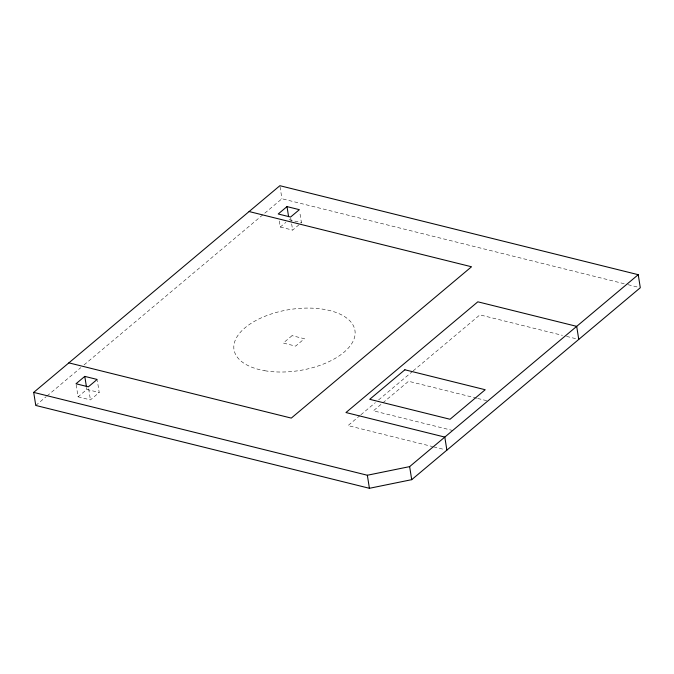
<?xml version="1.0" encoding="UTF-8"?>
<svg xmlns="http://www.w3.org/2000/svg" width="674" height="674" viewBox="0 0 674 674"><rect width="100%" height="100%" fill="white"/><g stroke="black" fill="none" stroke-linecap="round" stroke-linejoin="round"><path stroke-width="0.51" stroke-dasharray="3.37 2.53" d="M35.764 405.445L46.228 396.666M47.028 395.992L80.821 367.625M84.039 364.92L281.943 198.754L627.031 284.445M76.154 384.77L78.066 396.817L86.853 389.437L99.213 392.504L97.309 380.456M279.322 221.013L280.283 227.037L285.877 222.344M78.066 396.817L90.426 399.893L99.213 392.504M280.283 227.037L292.634 230.104L301.43 222.723L299.677 211.678M360.084 415.47L348.02 425.597L432.607 446.601M360.885 414.788L375.359 402.639M378.577 399.935L412.353 371.585M413.154 370.902L479.896 314.868L562.453 335.366M628.05 284.698L638.261 287.234M289.07 219.657L301.43 222.723M566.531 336.377L576.717 338.912M476.67 398.191L408.554 381.273L373.388 410.803L452.692 430.492M477.689 398.444L487.858 400.971M433.626 446.854L444.84 449.634M290.73 218.056L292.634 230.104M280.03 186.706L281.943 198.754M88.673 388.847L90.426 399.893M86.542 387.432L86.853 389.437M292.053 335.669L283.257 343.049L295.616 346.116L304.412 338.736L292.053 335.669M264.831 370.734A61.224 30.886 -9 0 0 355.131 332.535A61.224 30.886 -9 0 0 263.467 316.898A61.224 30.886 -9 0 0 264.831 370.734"/><path stroke-width="1.01" d="M33.7 392.394L279.878 185.704L638.236 274.689L640.3 287.739L411.713 479.669L369.411 488.296L35.764 405.445L33.7 392.394L367.347 475.246L409.64 466.619L638.236 274.689M84.789 376.387L76.002 383.767L88.353 386.834L97.149 379.454L84.789 376.387L86.382 386.429M287.006 206.606L278.21 213.987L290.57 217.053L299.366 209.673L287.006 206.606L288.598 216.64M249.102 211.543L471.53 266.769L291.294 418.099L68.866 362.865M578.755 339.418L576.691 326.359L477.832 301.817L345.956 412.539L444.806 437.089L446.879 450.139M409.64 466.619L411.713 479.669M367.347 475.246L369.411 488.296M404.88 369.782L369.714 399.311L450.038 419.262L485.204 389.732L404.88 369.782"/></g></svg>
